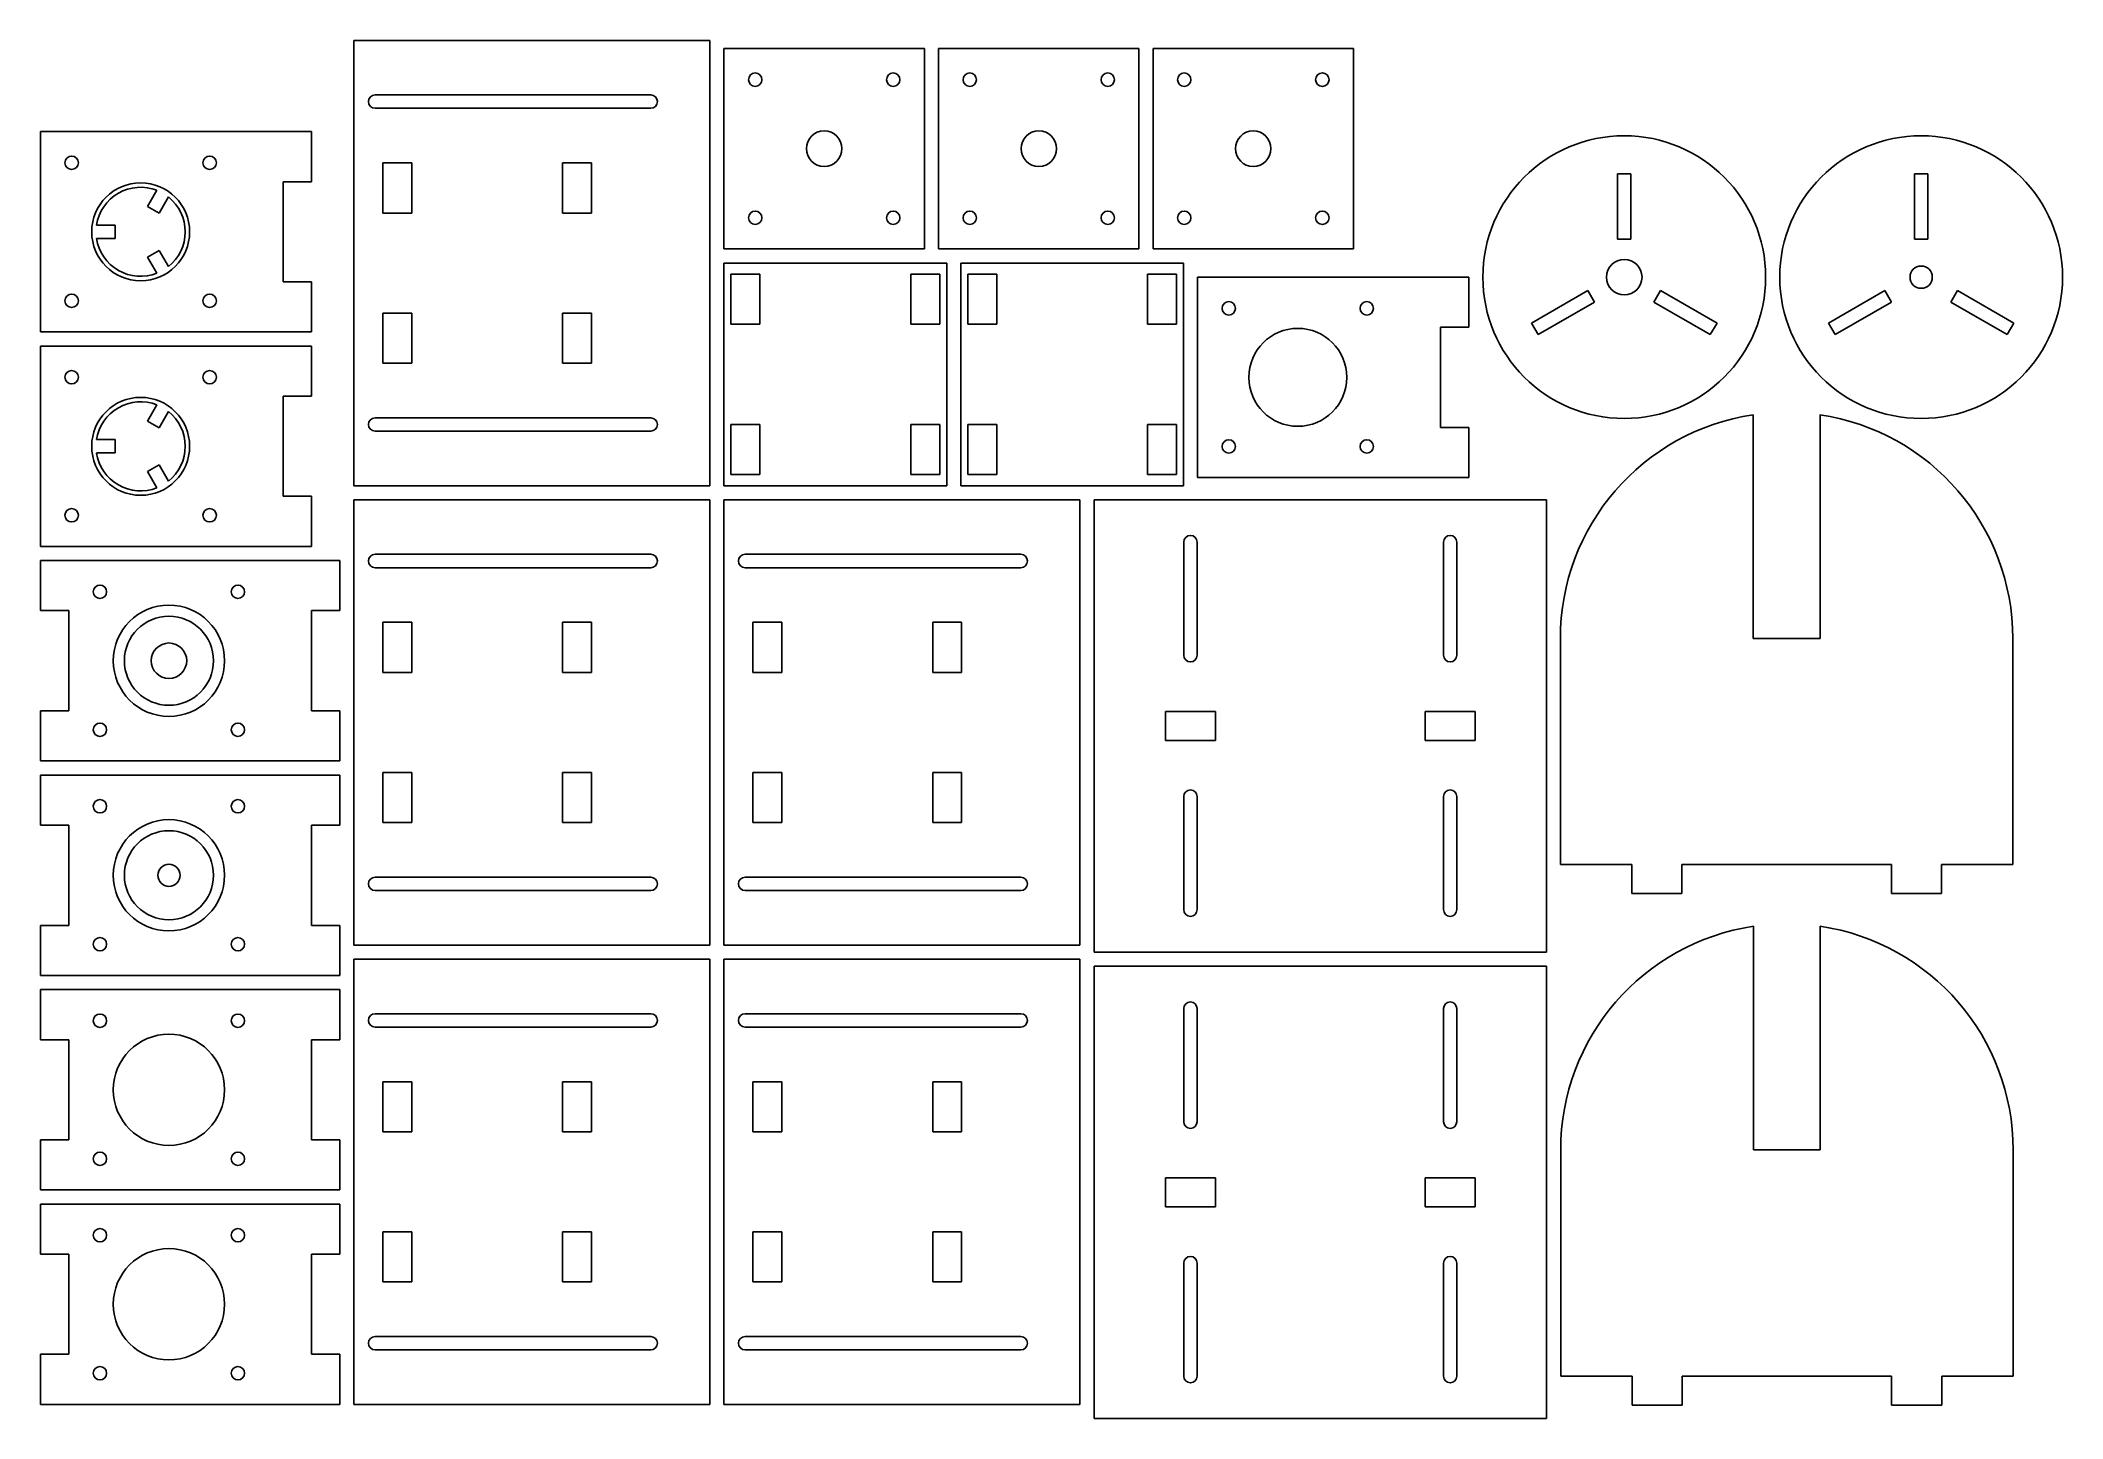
# Model space of a CAD drawing. Header units: inches. Extents: x 2 to 19.9, y 2 to 14.2.
import ezdxf

# ---------------------------------------------------------------- set-up
doc = ezdxf.new("R2010")
doc.units = ezdxf.units.IN
doc.header["$MEASUREMENT"] = 0
doc.layers.get('0').update_dxf_attribs({"linetype": 'CONTINUOUS'})

msp = doc.modelspace()

# ---------------------------------------------------------------- linework, layer by layer
for p, q in [((7.918, 14.186, 0.25), (4.772, 14.186, 0.25)), ((4.772, 14.186, 0.25), (4.772, 10.249, 0.25)), ((7.918, 10.249, 0.25), (7.918, 14.186, 0.25)), ((8.043, 14.115, 0.25), (8.043, 12.343, 0.25)), ((9.815, 14.115, 0.25), (8.043, 14.115, 0.25)), ((9.815, 12.343, 0.25), (9.815, 14.115, 0.25)), ((9.94, 14.115, 0.25), (9.94, 12.343, 0.25)), ((11.712, 14.115, 0.25), (9.94, 14.115, 0.25)), ((11.712, 12.343, 0.25), (11.712, 14.115, 0.25)), ((11.837, 14.115, 0.25), (11.837, 12.343, 0.25)), ((13.608, 14.115, 0.25), (11.837, 14.115, 0.25)), ((13.608, 12.343, 0.25), (13.608, 14.115, 0.25)), ((7.395, 13.704, 0.25), (4.959, 13.704, 0.25)), ((4.959, 13.586, 0.25), (7.395, 13.586, 0.25)), ((4.397, 13.38, 0.25), (2, 13.38, 0.25)), ((2, 13.38, 0.25), (2, 11.608, 0.25)), ((4.397, 12.937, 0.25), (4.397, 13.38, 0.25)), ((5.283, 13.103, 0.25), (5.028, 13.103, 0.25)), ((5.028, 13.103, 0.25), (5.028, 12.66, 0.25)), ((5.283, 12.66, 0.25), (5.283, 13.103, 0.25)), ((6.872, 13.103, 0.25), (6.616, 13.103, 0.25)), ((6.616, 13.103, 0.25), (6.616, 12.66, 0.25)), ((6.872, 12.66, 0.25), (6.872, 13.103, 0.25)), ((4.147, 12.051, 0.25), (4.147, 12.937, 0.25)), ((4.147, 12.937, 0.25), (4.397, 12.937, 0.25)), ((16.061, 13.005, 0.25), (15.943, 13.005, 0.25)), ((15.943, 13.005, 0.25), (15.943, 12.43, 0.25)), ((16.061, 12.43, 0.25), (16.061, 13.005, 0.25)), ((18.686, 13.005, 0.25), (18.568, 13.005, 0.25)), ((18.568, 13.005, 0.25), (18.568, 12.43, 0.25)), ((18.686, 12.43, 0.25), (18.686, 13.005, 0.25)), ((2.946, 12.717, 0.25), (3.029, 12.861, 0.25)), ((3.049, 12.658, 0.25), (2.946, 12.717, 0.25)), ((3.132, 12.802, 0.25), (3.049, 12.658, 0.25)), ((2.497, 12.553, 0.25), (2.662, 12.553, 0.25)), ((2.662, 12.553, 0.25), (2.662, 12.435, 0.25)), ((5.028, 12.66, 0.25), (5.283, 12.66, 0.25)), ((6.616, 12.66, 0.25), (6.872, 12.66, 0.25)), ((2.662, 12.435, 0.25), (2.497, 12.435, 0.25)), ((8.043, 12.343, 0.25), (9.815, 12.343, 0.25)), ((9.94, 12.343, 0.25), (11.712, 12.343, 0.25)), ((11.837, 12.343, 0.25), (13.608, 12.343, 0.25)), ((15.943, 12.43, 0.25), (16.061, 12.43, 0.25)), ((18.568, 12.43, 0.25), (18.686, 12.43, 0.25)), ((2.946, 12.271, 0.25), (3.049, 12.33, 0.25)), ((3.029, 12.127, 0.25), (2.946, 12.271, 0.25)), ((3.049, 12.33, 0.25), (3.132, 12.187, 0.25)), ((8.043, 12.218, 0.25), (8.043, 10.249, 0.25)), ((10.012, 12.218, 0.25), (8.043, 12.218, 0.25)), ((10.012, 10.249, 0.25), (10.012, 12.218, 0.25)), ((10.137, 12.218, 0.25), (10.137, 10.249, 0.25)), ((12.105, 12.218, 0.25), (10.137, 12.218, 0.25)), ((12.105, 10.249, 0.25), (12.105, 12.218, 0.25)), ((4.397, 12.051, 0.25), (4.147, 12.051, 0.25)), ((4.397, 11.608, 0.25), (4.397, 12.051, 0.25)), ((8.361, 12.119, 0.25), (8.105, 12.119, 0.25)), ((8.105, 12.119, 0.25), (8.105, 11.676, 0.25)), ((8.361, 11.676, 0.25), (8.361, 12.119, 0.25)), ((9.95, 12.119, 0.25), (9.694, 12.119, 0.25)), ((9.694, 12.119, 0.25), (9.694, 11.676, 0.25)), ((9.95, 11.676, 0.25), (9.95, 12.119, 0.25)), ((10.455, 12.119, 0.25), (10.199, 12.119, 0.25)), ((10.199, 12.119, 0.25), (10.199, 11.676, 0.25)), ((10.455, 11.676, 0.25), (10.455, 12.119, 0.25)), ((12.043, 12.119, 0.25), (11.787, 12.119, 0.25)), ((11.787, 12.119, 0.25), (11.787, 11.676, 0.25)), ((12.043, 11.676, 0.25), (12.043, 12.119, 0.25)), ((14.627, 12.093, 0.25), (12.23, 12.093, 0.25)), ((12.23, 12.093, 0.25), (12.23, 10.321, 0.25)), ((14.627, 11.65, 0.25), (14.627, 12.093, 0.25)), ((15.68, 11.975, 0.25), (15.182, 11.687, 0.25)), ((15.241, 11.585, 0.25), (15.74, 11.873, 0.25)), ((15.74, 11.873, 0.25), (15.68, 11.975, 0.25)), ((16.323, 11.975, 0.25), (16.264, 11.873, 0.25)), ((16.264, 11.873, 0.25), (16.763, 11.585, 0.25)), ((16.822, 11.687, 0.25), (16.323, 11.975, 0.25)), ((18.305, 11.975, 0.25), (17.807, 11.687, 0.25)), ((17.866, 11.585, 0.25), (18.365, 11.873, 0.25)), ((18.365, 11.873, 0.25), (18.305, 11.975, 0.25)), ((18.948, 11.975, 0.25), (18.889, 11.873, 0.25)), ((18.889, 11.873, 0.25), (19.388, 11.585, 0.25)), ((19.447, 11.687, 0.25), (18.948, 11.975, 0.25)), ((5.283, 11.775, 0.25), (5.028, 11.775, 0.25)), ((5.028, 11.775, 0.25), (5.028, 11.332, 0.25)), ((5.283, 11.332, 0.25), (5.283, 11.775, 0.25)), ((6.872, 11.775, 0.25), (6.616, 11.775, 0.25)), ((6.616, 11.775, 0.25), (6.616, 11.332, 0.25)), ((6.872, 11.332, 0.25), (6.872, 11.775, 0.25)), ((8.105, 11.676, 0.25), (8.361, 11.676, 0.25)), ((9.694, 11.676, 0.25), (9.95, 11.676, 0.25)), ((10.199, 11.676, 0.25), (10.455, 11.676, 0.25)), ((11.787, 11.676, 0.25), (12.043, 11.676, 0.25)), ((14.377, 10.764, 0.25), (14.377, 11.65, 0.25)), ((14.377, 11.65, 0.25), (14.627, 11.65, 0.25)), ((15.182, 11.687, 0.25), (15.241, 11.585, 0.25)), ((16.763, 11.585, 0.25), (16.822, 11.687, 0.25)), ((17.807, 11.687, 0.25), (17.866, 11.585, 0.25)), ((19.388, 11.585, 0.25), (19.447, 11.687, 0.25)), ((2, 11.608, 0.25), (4.397, 11.608, 0.25)), ((4.397, 11.483, 0.25), (2, 11.483, 0.25)), ((2, 11.483, 0.25), (2, 9.712, 0.25)), ((4.397, 11.04, 0.25), (4.397, 11.483, 0.25)), ((5.028, 11.332, 0.25), (5.283, 11.332, 0.25)), ((6.616, 11.332, 0.25), (6.872, 11.332, 0.25)), ((2.946, 10.82, 0.25), (3.029, 10.964, 0.25)), ((3.132, 10.905, 0.25), (3.049, 10.761, 0.25)), ((4.147, 10.155, 0.25), (4.147, 11.04, 0.25)), ((4.147, 11.04, 0.25), (4.397, 11.04, 0.25)), ((3.049, 10.761, 0.25), (2.946, 10.82, 0.25)), ((7.395, 10.849, 0.25), (4.959, 10.849, 0.25)), ((4.959, 10.731, 0.25), (7.395, 10.731, 0.25)), ((8.361, 10.79, 0.25), (8.105, 10.79, 0.25)), ((8.105, 10.79, 0.25), (8.105, 10.347, 0.25)), ((8.361, 10.347, 0.25), (8.361, 10.79, 0.25)), ((9.95, 10.79, 0.25), (9.694, 10.79, 0.25)), ((9.694, 10.79, 0.25), (9.694, 10.347, 0.25)), ((9.95, 10.347, 0.25), (9.95, 10.79, 0.25)), ((10.455, 10.79, 0.25), (10.199, 10.79, 0.25)), ((10.199, 10.79, 0.25), (10.199, 10.347, 0.25)), ((10.455, 10.347, 0.25), (10.455, 10.79, 0.25)), ((12.043, 10.79, 0.25), (11.787, 10.79, 0.25)), ((11.787, 10.79, 0.25), (11.787, 10.347, 0.25)), ((12.043, 10.347, 0.25), (12.043, 10.79, 0.25)), ((14.627, 10.764, 0.25), (14.377, 10.764, 0.25)), ((14.627, 10.321, 0.25), (14.627, 10.764, 0.25)), ((17.142, 8.898, 0.25), (17.142, 10.876, 0.25)), ((17.733, 10.876, 0.25), (17.733, 8.898, 0.25)), ((2.497, 10.656, 0.25), (2.662, 10.656, 0.25)), ((2.662, 10.656, 0.25), (2.662, 10.538, 0.25)), ((2.662, 10.538, 0.25), (2.497, 10.538, 0.25)), ((2.946, 10.374, 0.25), (3.049, 10.433, 0.25)), ((3.029, 10.231, 0.25), (2.946, 10.374, 0.25)), ((3.049, 10.433, 0.25), (3.132, 10.29, 0.25)), ((4.772, 10.249, 0.25), (7.918, 10.249, 0.25)), ((8.043, 10.249, 0.25), (10.012, 10.249, 0.25)), ((8.105, 10.347, 0.25), (8.361, 10.347, 0.25)), ((9.694, 10.347, 0.25), (9.95, 10.347, 0.25)), ((10.137, 10.249, 0.25), (12.105, 10.249, 0.25)), ((10.199, 10.347, 0.25), (10.455, 10.347, 0.25)), ((11.787, 10.347, 0.25), (12.043, 10.347, 0.25)), ((12.23, 10.321, 0.25), (14.627, 10.321, 0.25)), ((4.397, 10.155, 0.25), (4.147, 10.155, 0.25)), ((4.397, 9.712, 0.25), (4.397, 10.155, 0.25)), ((7.918, 10.124, 0.25), (4.772, 10.124, 0.25)), ((4.772, 10.124, 0.25), (4.772, 6.187, 0.25)), ((7.918, 6.187, 0.25), (7.918, 10.124, 0.25)), ((11.19, 10.124, 0.25), (8.043, 10.124, 0.25)), ((8.043, 10.124, 0.25), (8.043, 6.187, 0.25)), ((11.19, 6.187, 0.25), (11.19, 10.124, 0.25)), ((15.315, 10.125, 0.25), (11.315, 10.125, 0.25)), ((11.315, 10.125, 0.25), (11.315, 6.125, 0.25)), ((15.315, 6.125, 0.25), (15.315, 10.125, 0.25)), ((2, 9.712, 0.25), (4.397, 9.712, 0.25)), ((12.108, 9.75, 0.25), (12.108, 8.75, 0.25)), ((12.226, 8.75, 0.25), (12.226, 9.75, 0.25)), ((14.404, 9.75, 0.25), (14.404, 8.75, 0.25)), ((14.522, 8.75, 0.25), (14.522, 9.75, 0.25)), ((4.647, 9.587, 0.25), (2, 9.587, 0.25)), ((2, 9.587, 0.25), (2, 9.144, 0.25)), ((4.647, 9.144, 0.25), (4.647, 9.587, 0.25)), ((7.395, 9.642, 0.25), (4.959, 9.642, 0.25)), ((4.959, 9.524, 0.25), (7.395, 9.524, 0.25)), ((10.667, 9.642, 0.25), (8.23, 9.642, 0.25)), ((8.23, 9.524, 0.25), (10.667, 9.524, 0.25)), ((2, 9.144, 0.25), (2.25, 9.144, 0.25)), ((2.25, 9.144, 0.25), (2.25, 8.258, 0.25)), ((4.397, 8.258, 0.25), (4.397, 9.144, 0.25)), ((4.397, 9.144, 0.25), (4.647, 9.144, 0.25)), ((5.283, 9.041, 0.25), (5.028, 9.041, 0.25)), ((5.028, 9.041, 0.25), (5.028, 8.598, 0.25)), ((5.283, 8.598, 0.25), (5.283, 9.041, 0.25)), ((6.872, 9.041, 0.25), (6.616, 9.041, 0.25)), ((6.616, 9.041, 0.25), (6.616, 8.598, 0.25)), ((6.872, 8.598, 0.25), (6.872, 9.041, 0.25)), ((8.555, 9.041, 0.25), (8.299, 9.041, 0.25)), ((8.299, 9.041, 0.25), (8.299, 8.598, 0.25)), ((8.555, 8.598, 0.25), (8.555, 9.041, 0.25)), ((10.144, 9.041, 0.25), (9.888, 9.041, 0.25)), ((9.888, 9.041, 0.25), (9.888, 8.598, 0.25)), ((10.144, 8.598, 0.25), (10.144, 9.041, 0.25)), ((15.437, 8.898, 0.25), (15.437, 6.898, 0.25)), ((17.733, 8.898, 0.25), (17.142, 8.898, 0.25)), ((19.437, 6.898, 0.25), (19.437, 8.898, 0.25)), ((5.028, 8.598, 0.25), (5.283, 8.598, 0.25)), ((6.616, 8.598, 0.25), (6.872, 8.598, 0.25)), ((8.299, 8.598, 0.25), (8.555, 8.598, 0.25)), ((9.888, 8.598, 0.25), (10.144, 8.598, 0.25)), ((2, 8.258, 0.25), (2, 7.815, 0.25)), ((2.25, 8.258, 0.25), (2, 8.258, 0.25)), ((4.647, 8.258, 0.25), (4.397, 8.258, 0.25)), ((4.647, 7.815, 0.25), (4.647, 8.258, 0.25)), ((11.946, 8.253, 0.25), (11.946, 7.997, 0.25)), ((12.389, 8.253, 0.25), (11.946, 8.253, 0.25)), ((12.389, 7.997, 0.25), (12.389, 8.253, 0.25)), ((14.241, 8.253, 0.25), (14.241, 7.997, 0.25)), ((14.684, 8.253, 0.25), (14.241, 8.253, 0.25)), ((14.684, 7.997, 0.25), (14.684, 8.253, 0.25)), ((11.946, 7.997, 0.25), (12.389, 7.997, 0.25)), ((14.241, 7.997, 0.25), (14.684, 7.997, 0.25)), ((2, 7.815, 0.25), (4.647, 7.815, 0.25)), ((4.647, 7.69, 0.25), (2, 7.69, 0.25)), ((2, 7.69, 0.25), (2, 7.247, 0.25)), ((4.647, 7.247, 0.25), (4.647, 7.69, 0.25)), ((5.283, 7.713, 0.25), (5.028, 7.713, 0.25)), ((5.028, 7.713, 0.25), (5.028, 7.27, 0.25)), ((5.283, 7.27, 0.25), (5.283, 7.713, 0.25)), ((6.872, 7.713, 0.25), (6.616, 7.713, 0.25)), ((6.616, 7.713, 0.25), (6.616, 7.27, 0.25)), ((6.872, 7.27, 0.25), (6.872, 7.713, 0.25)), ((8.555, 7.713, 0.25), (8.299, 7.713, 0.25)), ((8.299, 7.713, 0.25), (8.299, 7.27, 0.25)), ((8.555, 7.27, 0.25), (8.555, 7.713, 0.25)), ((10.144, 7.713, 0.25), (9.888, 7.713, 0.25)), ((9.888, 7.713, 0.25), (9.888, 7.27, 0.25)), ((10.144, 7.27, 0.25), (10.144, 7.713, 0.25)), ((12.108, 7.5, 0.25), (12.108, 6.5, 0.25)), ((12.226, 6.5, 0.25), (12.226, 7.5, 0.25)), ((14.404, 7.5, 0.25), (14.404, 6.5, 0.25)), ((14.522, 6.5, 0.25), (14.522, 7.5, 0.25)), ((2, 7.247, 0.25), (2.25, 7.247, 0.25)), ((2.25, 7.247, 0.25), (2.25, 6.361, 0.25)), ((4.397, 6.361, 0.25), (4.397, 7.247, 0.25)), ((4.397, 7.247, 0.25), (4.647, 7.247, 0.25)), ((5.028, 7.27, 0.25), (5.283, 7.27, 0.25)), ((6.616, 7.27, 0.25), (6.872, 7.27, 0.25)), ((8.299, 7.27, 0.25), (8.555, 7.27, 0.25)), ((9.888, 7.27, 0.25), (10.144, 7.27, 0.25)), ((15.437, 6.898, 0.25), (16.068, 6.898, 0.25)), ((16.068, 6.898, 0.25), (16.068, 6.642, 0.25)), ((16.511, 6.642, 0.25), (16.511, 6.898, 0.25)), ((16.511, 6.898, 0.25), (18.364, 6.898, 0.25)), ((18.364, 6.898, 0.25), (18.364, 6.642, 0.25)), ((18.807, 6.642, 0.25), (18.807, 6.898, 0.25)), ((18.807, 6.898, 0.25), (19.437, 6.898, 0.25)), ((7.395, 6.787, 0.25), (4.959, 6.787, 0.25)), ((4.959, 6.669, 0.25), (7.395, 6.669, 0.25)), ((10.667, 6.787, 0.25), (8.23, 6.787, 0.25)), ((8.23, 6.669, 0.25), (10.667, 6.669, 0.25)), ((16.068, 6.642, 0.25), (16.511, 6.642, 0.25)), ((18.364, 6.642, 0.25), (18.807, 6.642, 0.25)), ((2, 6.361, 0.25), (2, 5.918, 0.25)), ((2.25, 6.361, 0.25), (2, 6.361, 0.25)), ((4.647, 6.361, 0.25), (4.397, 6.361, 0.25)), ((4.647, 5.918, 0.25), (4.647, 6.361, 0.25)), ((17.145, 4.375, 0.25), (17.145, 6.353, 0.25)), ((17.735, 6.353, 0.25), (17.735, 4.375, 0.25)), ((4.772, 6.187, 0.25), (7.918, 6.187, 0.25)), ((8.043, 6.187, 0.25), (11.19, 6.187, 0.25)), ((11.315, 6.125, 0.25), (15.315, 6.125, 0.25)), ((2, 5.918, 0.25), (4.647, 5.918, 0.25)), ((7.918, 6.062, 0.25), (4.772, 6.062, 0.25)), ((4.772, 6.062, 0.25), (4.772, 2.125, 0.25)), ((7.918, 2.125, 0.25), (7.918, 6.062, 0.25)), ((11.19, 6.062, 0.25), (8.043, 6.062, 0.25)), ((8.043, 6.062, 0.25), (8.043, 2.125, 0.25)), ((11.19, 2.125, 0.25), (11.19, 6.062, 0.25)), ((15.315, 6, 0.25), (11.315, 6, 0.25)), ((11.315, 6, 0.25), (11.315, 2, 0.25)), ((15.315, 2, 0.25), (15.315, 6, 0.25)), ((4.647, 5.793, 0.25), (2, 5.793, 0.25)), ((2, 5.793, 0.25), (2, 5.35, 0.25)), ((4.647, 5.35, 0.25), (4.647, 5.793, 0.25)), ((7.395, 5.58, 0.25), (4.959, 5.58, 0.25)), ((10.667, 5.58, 0.25), (8.23, 5.58, 0.25)), ((12.108, 5.625, 0.25), (12.108, 4.625, 0.25)), ((12.226, 4.625, 0.25), (12.226, 5.625, 0.25)), ((14.404, 5.625, 0.25), (14.404, 4.625, 0.25)), ((14.522, 4.625, 0.25), (14.522, 5.625, 0.25)), ((4.959, 5.462, 0.25), (7.395, 5.462, 0.25)), ((8.23, 5.462, 0.25), (10.667, 5.462, 0.25)), ((2, 5.35, 0.25), (2.25, 5.35, 0.25)), ((2.25, 5.35, 0.25), (2.25, 4.465, 0.25)), ((4.397, 4.465, 0.25), (4.397, 5.35, 0.25)), ((4.397, 5.35, 0.25), (4.647, 5.35, 0.25)), ((5.283, 4.979, 0.25), (5.028, 4.979, 0.25)), ((5.028, 4.979, 0.25), (5.028, 4.536, 0.25)), ((5.283, 4.536, 0.25), (5.283, 4.979, 0.25)), ((6.872, 4.979, 0.25), (6.616, 4.979, 0.25)), ((6.616, 4.979, 0.25), (6.616, 4.536, 0.25)), ((6.872, 4.536, 0.25), (6.872, 4.979, 0.25)), ((8.555, 4.979, 0.25), (8.299, 4.979, 0.25)), ((8.299, 4.979, 0.25), (8.299, 4.536, 0.25)), ((8.555, 4.536, 0.25), (8.555, 4.979, 0.25)), ((10.144, 4.979, 0.25), (9.888, 4.979, 0.25)), ((9.888, 4.979, 0.25), (9.888, 4.536, 0.25)), ((10.144, 4.536, 0.25), (10.144, 4.979, 0.25)), ((5.028, 4.536, 0.25), (5.283, 4.536, 0.25)), ((6.616, 4.536, 0.25), (6.872, 4.536, 0.25)), ((8.299, 4.536, 0.25), (8.555, 4.536, 0.25)), ((9.888, 4.536, 0.25), (10.144, 4.536, 0.25)), ((2, 4.465, 0.25), (2, 4.022, 0.25)), ((2.25, 4.465, 0.25), (2, 4.465, 0.25)), ((4.647, 4.465, 0.25), (4.397, 4.465, 0.25)), ((4.647, 4.022, 0.25), (4.647, 4.465, 0.25)), ((15.44, 4.375, 0.25), (15.44, 2.375, 0.25)), ((17.735, 4.375, 0.25), (17.145, 4.375, 0.25)), ((19.44, 2.375, 0.25), (19.44, 4.375, 0.25)), ((11.946, 4.128, 0.25), (11.946, 3.872, 0.25)), ((12.389, 4.128, 0.25), (11.946, 4.128, 0.25)), ((12.389, 3.872, 0.25), (12.389, 4.128, 0.25)), ((14.241, 4.128, 0.25), (14.241, 3.872, 0.25)), ((14.684, 4.128, 0.25), (14.241, 4.128, 0.25)), ((14.684, 3.872, 0.25), (14.684, 4.128, 0.25)), ((2, 4.022, 0.25), (4.647, 4.022, 0.25)), ((4.647, 3.897, 0.25), (2, 3.897, 0.25)), ((2, 3.897, 0.25), (2, 3.454, 0.25)), ((4.647, 3.454, 0.25), (4.647, 3.897, 0.25)), ((11.946, 3.872, 0.25), (12.389, 3.872, 0.25)), ((14.241, 3.872, 0.25), (14.684, 3.872, 0.25)), ((5.283, 3.651, 0.25), (5.028, 3.651, 0.25)), ((5.028, 3.651, 0.25), (5.028, 3.208, 0.25)), ((5.283, 3.208, 0.25), (5.283, 3.651, 0.25)), ((6.872, 3.651, 0.25), (6.616, 3.651, 0.25)), ((6.616, 3.651, 0.25), (6.616, 3.208, 0.25)), ((6.872, 3.208, 0.25), (6.872, 3.651, 0.25)), ((8.555, 3.651, 0.25), (8.299, 3.651, 0.25)), ((8.299, 3.651, 0.25), (8.299, 3.208, 0.25)), ((8.555, 3.208, 0.25), (8.555, 3.651, 0.25)), ((10.144, 3.651, 0.25), (9.888, 3.651, 0.25)), ((9.888, 3.651, 0.25), (9.888, 3.208, 0.25)), ((10.144, 3.208, 0.25), (10.144, 3.651, 0.25)), ((2, 3.454, 0.25), (2.25, 3.454, 0.25)), ((2.25, 3.454, 0.25), (2.25, 2.568, 0.25)), ((4.397, 2.568, 0.25), (4.397, 3.454, 0.25)), ((4.397, 3.454, 0.25), (4.647, 3.454, 0.25)), ((12.108, 3.375, 0.25), (12.108, 2.375, 0.25)), ((12.226, 2.375, 0.25), (12.226, 3.375, 0.25)), ((14.404, 3.375, 0.25), (14.404, 2.375, 0.25)), ((14.522, 2.375, 0.25), (14.522, 3.375, 0.25)), ((5.028, 3.208, 0.25), (5.283, 3.208, 0.25)), ((6.616, 3.208, 0.25), (6.872, 3.208, 0.25)), ((8.299, 3.208, 0.25), (8.555, 3.208, 0.25)), ((9.888, 3.208, 0.25), (10.144, 3.208, 0.25)), ((7.395, 2.725, 0.25), (4.959, 2.725, 0.25)), ((10.667, 2.725, 0.25), (8.23, 2.725, 0.25)), ((2, 2.568, 0.25), (2, 2.125, 0.25)), ((2.25, 2.568, 0.25), (2, 2.568, 0.25)), ((4.647, 2.568, 0.25), (4.397, 2.568, 0.25)), ((4.647, 2.125, 0.25), (4.647, 2.568, 0.25)), ((4.959, 2.607, 0.25), (7.395, 2.607, 0.25)), ((8.23, 2.607, 0.25), (10.667, 2.607, 0.25)), ((15.44, 2.375, 0.25), (16.071, 2.375, 0.25)), ((16.071, 2.375, 0.25), (16.071, 2.119, 0.25)), ((16.514, 2.119, 0.25), (16.514, 2.375, 0.25)), ((16.514, 2.375, 0.25), (18.366, 2.375, 0.25)), ((18.366, 2.375, 0.25), (18.366, 2.119, 0.25)), ((18.809, 2.119, 0.25), (18.809, 2.375, 0.25)), ((18.809, 2.375, 0.25), (19.44, 2.375, 0.25)), ((2, 2.125, 0.25), (4.647, 2.125, 0.25)), ((4.772, 2.125, 0.25), (7.918, 2.125, 0.25)), ((8.043, 2.125, 0.25), (11.19, 2.125, 0.25)), ((11.315, 2, 0.25), (15.315, 2, 0.25)), ((16.071, 2.119, 0.25), (16.514, 2.119, 0.25)), ((18.366, 2.119, 0.25), (18.809, 2.119, 0.25))]:
    msp.add_line(p, q)
for centre, radius in [((8.319, 13.839, 0.25), 0.0591), ((9.539, 13.839, 0.25), 0.0591), ((10.216, 13.839, 0.25), 0.0591), ((11.436, 13.839, 0.25), 0.0591), ((12.112, 13.839, 0.25), 0.0591), ((13.333, 13.839, 0.25), 0.0591), ((8.929, 13.229, 0.25), 0.157), ((10.826, 13.229, 0.25), 0.157), ((12.722, 13.229, 0.25), 0.157), ((16.002, 12.093, 0.25), 1.25), ((18.627, 12.093, 0.25), 1.25), ((2.276, 13.104, 0.25), 0.0591), ((3.496, 13.104, 0.25), 0.0591), ((2.886, 12.494, 0.25), 0.433), ((8.319, 12.618, 0.25), 0.0591), ((9.539, 12.618, 0.25), 0.0591), ((10.216, 12.618, 0.25), 0.0591), ((11.436, 12.618, 0.25), 0.0591), ((12.112, 12.618, 0.25), 0.0591), ((13.333, 12.618, 0.25), 0.0591), ((16.002, 12.093, 0.25), 0.157), ((18.627, 12.093, 0.25), 0.0984), ((2.276, 11.884, 0.25), 0.0591), ((3.496, 11.884, 0.25), 0.0591), ((12.506, 11.817, 0.25), 0.0591), ((13.726, 11.817, 0.25), 0.0591), ((13.116, 11.207, 0.25), 0.433), ((2.276, 11.208, 0.25), 0.0591), ((3.496, 11.208, 0.25), 0.0591), ((2.886, 10.597, 0.25), 0.433), ((12.506, 10.596, 0.25), 0.0591), ((13.726, 10.596, 0.25), 0.0591), ((2.276, 9.987, 0.25), 0.0591), ((3.496, 9.987, 0.25), 0.0591), ((2.526, 9.311, 0.25), 0.0591), ((3.746, 9.311, 0.25), 0.0591), ((3.136, 8.701, 0.25), 0.492), ((3.136, 8.701, 0.25), 0.394), ((3.136, 8.701, 0.25), 0.157), ((2.526, 8.091, 0.25), 0.0591), ((3.746, 8.091, 0.25), 0.0591), ((2.526, 7.414, 0.25), 0.0591), ((3.746, 7.414, 0.25), 0.0591), ((3.136, 6.804, 0.25), 0.492), ((3.136, 6.804, 0.25), 0.394), ((3.136, 6.804, 0.25), 0.0984), ((2.526, 6.194, 0.25), 0.0591), ((3.746, 6.194, 0.25), 0.0591), ((2.526, 5.518, 0.25), 0.0591), ((3.746, 5.518, 0.25), 0.0591), ((3.136, 4.907, 0.25), 0.492), ((2.526, 4.297, 0.25), 0.0591), ((3.746, 4.297, 0.25), 0.0591), ((2.526, 3.621, 0.25), 0.0591), ((3.746, 3.621, 0.25), 0.0591), ((3.136, 3.011, 0.25), 0.492), ((2.526, 2.401, 0.25), 0.0591), ((3.746, 2.401, 0.25), 0.0591)]:
    msp.add_circle(centre, radius)
for centre, radius, start, end in [((4.959, 13.645, 0.25), 0.0591, 90, 270), ((7.395, 13.645, 0.25), 0.0591, 270, 450), ((2.886, 12.494, 0.25), 0.394, 68.6269, 171.3731), ((2.886, 12.494, 0.25), 0.394, 308.6269, 411.3731), ((2.886, 12.494, 0.25), 0.394, 188.6269, 291.3731), ((2.886, 10.597, 0.25), 0.394, 68.6269, 171.3731), ((2.886, 10.597, 0.25), 0.394, 308.6269, 411.3731), ((4.959, 10.79, 0.25), 0.0591, 90, 270), ((7.395, 10.79, 0.25), 0.0591, 270, 450), ((17.437, 8.898, 0.25), 2, 98.4901, 180), ((17.437, 8.898, 0.25), 2, 0, 81.5099), ((2.886, 10.597, 0.25), 0.394, 188.6269, 291.3731), ((12.167, 9.75, 0.25), 0.0591, 0, 180), ((14.463, 9.75, 0.25), 0.0591, 0, 180), ((4.959, 9.583, 0.25), 0.0591, 90, 270), ((7.395, 9.583, 0.25), 0.0591, 270, 450), ((8.23, 9.583, 0.25), 0.0591, 90, 270), ((10.667, 9.583, 0.25), 0.0591, 270, 450), ((12.167, 8.75, 0.25), 0.0591, 180, 360), ((14.463, 8.75, 0.25), 0.0591, 180, 360), ((12.167, 7.5, 0.25), 0.0591, 0, 180), ((14.463, 7.5, 0.25), 0.0591, 0, 180), ((4.959, 6.728, 0.25), 0.0591, 90, 270), ((7.395, 6.728, 0.25), 0.0591, 270, 450), ((8.23, 6.728, 0.25), 0.0591, 90, 270), ((10.667, 6.728, 0.25), 0.0591, 270, 450), ((12.167, 6.5, 0.25), 0.0591, 180, 360), ((14.463, 6.5, 0.25), 0.0591, 180, 360), ((17.44, 4.375, 0.25), 2, 98.4901, 180), ((17.44, 4.375, 0.25), 2, 0, 81.5099), ((4.959, 5.521, 0.25), 0.0591, 90, 270), ((7.395, 5.521, 0.25), 0.0591, 270, 450), ((8.23, 5.521, 0.25), 0.0591, 90, 270), ((10.667, 5.521, 0.25), 0.0591, 270, 450), ((12.167, 5.625, 0.25), 0.0591, 0, 180), ((14.463, 5.625, 0.25), 0.0591, 0, 180), ((12.167, 4.625, 0.25), 0.0591, 180, 360), ((14.463, 4.625, 0.25), 0.0591, 180, 360), ((12.167, 3.375, 0.25), 0.0591, 0, 180), ((14.463, 3.375, 0.25), 0.0591, 0, 180), ((4.959, 2.666, 0.25), 0.0591, 90, 270), ((7.395, 2.666, 0.25), 0.0591, 270, 450), ((8.23, 2.666, 0.25), 0.0591, 90, 270), ((10.667, 2.666, 0.25), 0.0591, 270, 450), ((12.167, 2.375, 0.25), 0.0591, 180, 360), ((14.463, 2.375, 0.25), 0.0591, 180, 360)]:
    msp.add_arc(centre, radius, start, end)

doc.saveas('drawing.dxf')
